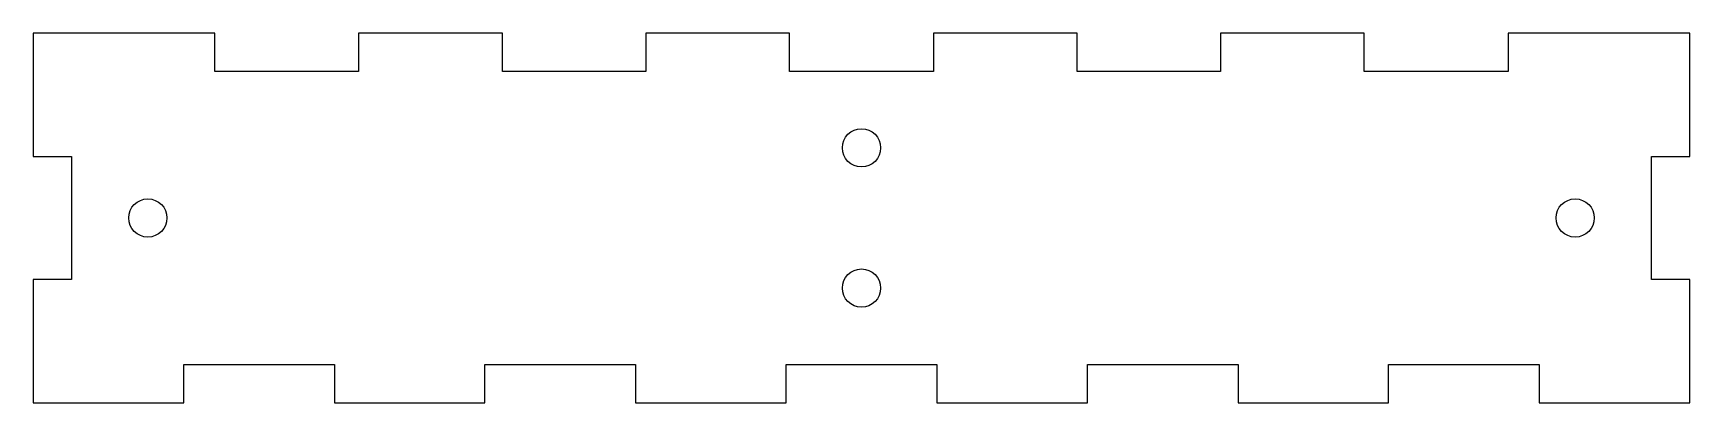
# Model space of a CAD drawing. Extents: x -65 to 65, y -15 to 14.
import ezdxf

# ---------------------------------------------------------------- set-up
doc = ezdxf.new("R2010")
doc.units = 0
doc.layers.add('VISIBLE', color=7, linetype='CONTINUOUS')

msp = doc.modelspace()

# ---------------------------------------------------------------- linework, layer by layer
at = {"layer": 'VISIBLE'}
for p, q in [((-50.73, 14.33), (-65, 14.33)), ((-65, 14.33), (-65, 4.66)), ((-50.73, 11.33), (-50.73, 14.33)), ((-28.18, 14.33), (-39.46, 14.33)), ((-39.46, 14.33), (-39.46, 11.33)), ((-28.18, 11.33), (-28.18, 14.33)), ((-5.64, 14.33), (-16.91, 14.33)), ((-16.91, 14.33), (-16.91, 11.33)), ((-5.64, 11.33), (-5.64, 14.33)), ((16.91, 14.33), (5.64, 14.33)), ((5.64, 14.33), (5.64, 11.33)), ((16.91, 11.33), (16.91, 14.33)), ((39.45, 14.33), (28.18, 14.33)), ((28.18, 14.33), (28.18, 11.33)), ((39.45, 11.33), (39.45, 14.33)), ((65, 14.33), (50.73, 14.33)), ((50.73, 14.33), (50.73, 11.33)), ((65, 4.66), (65, 14.33)), ((-39.46, 11.33), (-50.73, 11.33)), ((-16.91, 11.33), (-28.18, 11.33)), ((5.64, 11.33), (-5.64, 11.33)), ((28.18, 11.33), (16.91, 11.33)), ((50.73, 11.33), (39.45, 11.33)), ((-65, 4.66), (-62, 4.66)), ((-62, 4.66), (-62, -5)), ((62, 4.66), (65, 4.66)), ((62, -5), (62, 4.66)), ((-62, -5), (-65, -5)), ((-65, -5), (-65, -14.67)), ((65, -5), (62, -5)), ((65, -14.67), (65, -5)), ((-53.18, -14.67), (-53.18, -11.67)), ((-53.18, -11.67), (-41.36, -11.67)), ((-41.36, -11.67), (-41.36, -14.67)), ((-29.55, -14.67), (-29.55, -11.67)), ((-29.55, -11.67), (-17.73, -11.67)), ((-17.73, -11.67), (-17.73, -14.67)), ((-5.91, -14.67), (-5.91, -11.67)), ((-5.91, -11.67), (5.91, -11.67)), ((5.91, -11.67), (5.91, -14.67)), ((17.73, -14.67), (17.73, -11.67)), ((17.73, -11.67), (29.55, -11.67)), ((29.55, -11.67), (29.55, -14.67)), ((41.36, -14.67), (41.36, -11.67)), ((41.36, -11.67), (53.18, -11.67)), ((53.18, -11.67), (53.18, -14.67)), ((-65, -14.67), (-53.18, -14.67)), ((-41.36, -14.67), (-29.55, -14.67)), ((-17.73, -14.67), (-5.91, -14.67)), ((5.91, -14.67), (17.73, -14.67)), ((29.55, -14.67), (41.36, -14.67)), ((53.18, -14.67), (65, -14.67))]:
    msp.add_line(p, q, dxfattribs=at)
for centre in [(0, 5.33), (-56, -0.17), (56, -0.17), (0, -5.67)]:
    msp.add_circle(centre, 1.5, dxfattribs=at)

doc.saveas('drawing.dxf')
